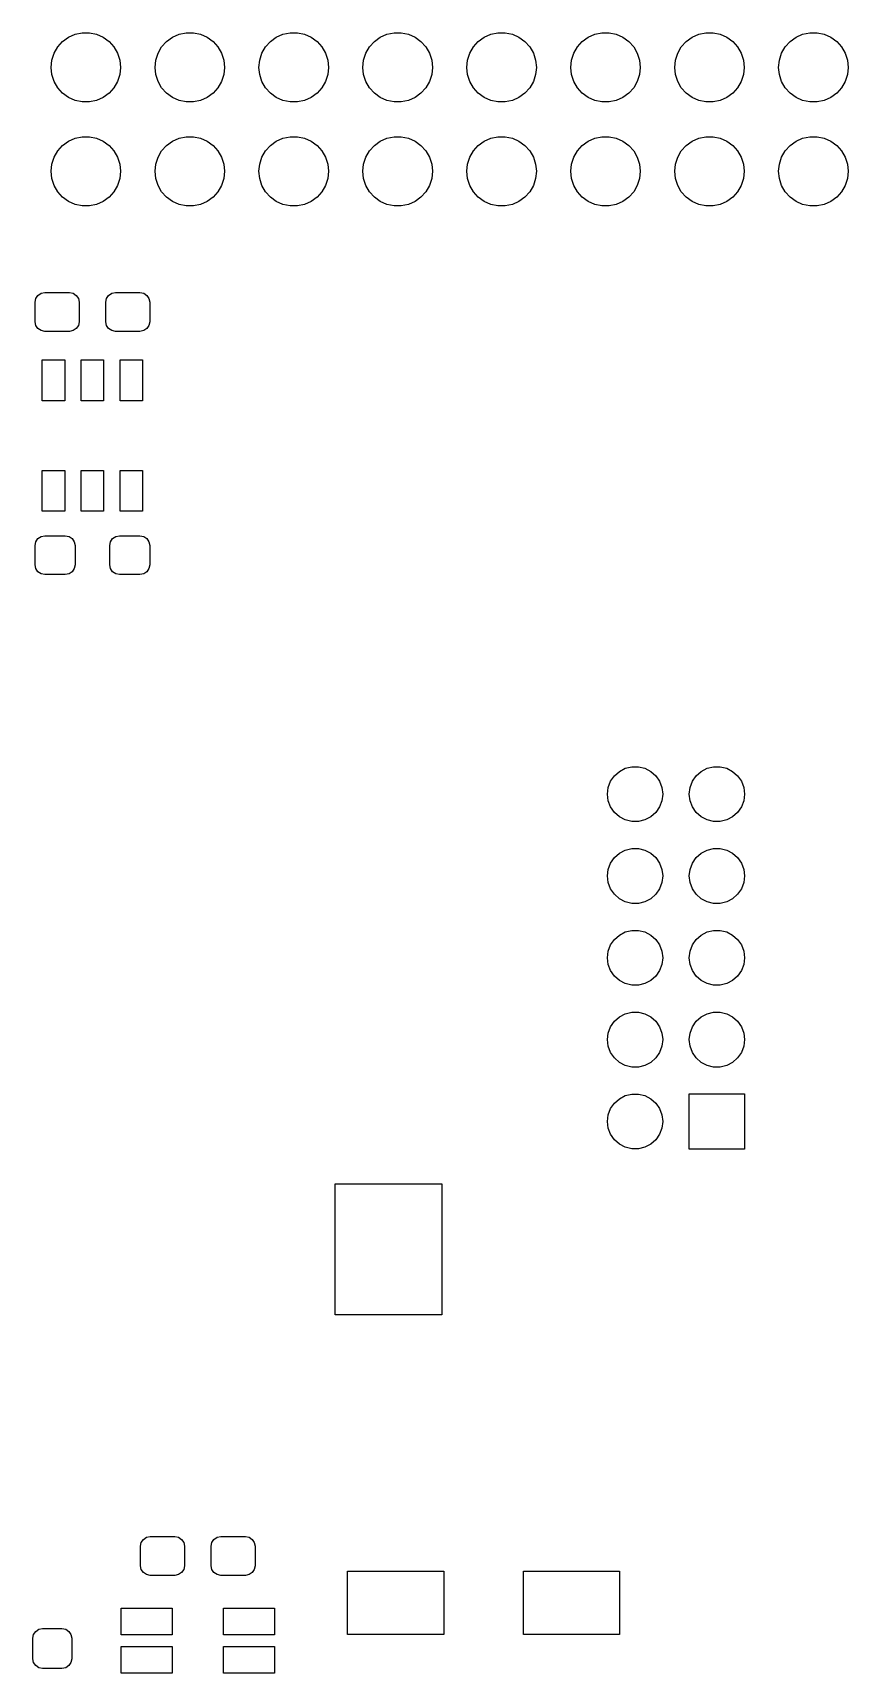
# Model space of a CAD drawing. Extents: x 108 to 189.5, y -139.6 to -60.2.
# Drawn here: x 143.96 to 163.89, y -101.39 to -61.3 of the extents above; entities that cross this region are included whole.
import ezdxf

# ---------------------------------------------------------------- set-up
doc = ezdxf.new("R2010")
doc.units = 0
doc.layers.add('BLACK', color=7, linetype='CONTINUOUS')

msp = doc.modelspace()

# ---------------------------------------------------------------- linework, layer by layer
at = {"layer": 'BLACK', "linetype": 'CONTINUOUS'}
for p, q in [((144.832, -61.4075), (144.994, -61.3352)), ((144.994, -61.3352), (145.168, -61.2983)), ((145.168, -61.2983), (145.346, -61.2983)), ((145.346, -61.2983), (145.52, -61.3352)), ((145.52, -61.3352), (145.682, -61.4075)), ((147.372, -61.4075), (147.534, -61.3352)), ((147.534, -61.3352), (147.708, -61.2983)), ((147.708, -61.2983), (147.886, -61.2983)), ((147.886, -61.2983), (148.06, -61.3352)), ((148.06, -61.3352), (148.222, -61.4075)), ((149.912, -61.4075), (150.074, -61.3352)), ((150.074, -61.3352), (150.248, -61.2983)), ((150.248, -61.2983), (150.426, -61.2983)), ((150.426, -61.2983), (150.6, -61.3352)), ((150.6, -61.3352), (150.762, -61.4075)), ((152.452, -61.4075), (152.614, -61.3352)), ((152.614, -61.3352), (152.788, -61.2983)), ((152.788, -61.2983), (152.966, -61.2983)), ((152.966, -61.2983), (153.14, -61.3352)), ((153.14, -61.3352), (153.302, -61.4075)), ((154.992, -61.4075), (155.154, -61.3352)), ((155.154, -61.3352), (155.328, -61.2983)), ((155.328, -61.2983), (155.506, -61.2983)), ((155.506, -61.2983), (155.68, -61.3352)), ((155.68, -61.3352), (155.842, -61.4075)), ((157.532, -61.4075), (157.694, -61.3352)), ((157.694, -61.3352), (157.868, -61.2983)), ((157.868, -61.2983), (158.046, -61.2983)), ((158.046, -61.2983), (158.22, -61.3352)), ((158.22, -61.3352), (158.382, -61.4075)), ((160.072, -61.4075), (160.234, -61.3352)), ((160.234, -61.3352), (160.408, -61.2983)), ((160.408, -61.2983), (160.586, -61.2983)), ((160.586, -61.2983), (160.76, -61.3352)), ((160.76, -61.3352), (160.922, -61.4075)), ((162.612, -61.4075), (162.774, -61.3352)), ((162.774, -61.3352), (162.948, -61.2983)), ((162.948, -61.2983), (163.126, -61.2983)), ((163.126, -61.2983), (163.3, -61.3352)), ((163.3, -61.3352), (163.462, -61.4075)), ((144.481, -61.7979), (144.569, -61.644)), ((144.569, -61.644), (144.688, -61.5119)), ((144.688, -61.5119), (144.832, -61.4075)), ((145.682, -61.4075), (145.826, -61.5119)), ((145.826, -61.5119), (145.945, -61.644)), ((145.945, -61.644), (146.034, -61.7979)), ((147.021, -61.7979), (147.109, -61.644)), ((147.109, -61.644), (147.228, -61.5119)), ((147.228, -61.5119), (147.372, -61.4075)), ((148.222, -61.4075), (148.366, -61.5119)), ((148.366, -61.5119), (148.485, -61.644)), ((148.485, -61.644), (148.574, -61.7979)), ((149.561, -61.7979), (149.649, -61.644)), ((149.649, -61.644), (149.768, -61.5119)), ((149.768, -61.5119), (149.912, -61.4075)), ((150.762, -61.4075), (150.906, -61.5119)), ((150.906, -61.5119), (151.025, -61.644)), ((151.025, -61.644), (151.114, -61.7979)), ((152.101, -61.7979), (152.189, -61.644)), ((152.189, -61.644), (152.308, -61.5119)), ((152.308, -61.5119), (152.452, -61.4075)), ((153.302, -61.4075), (153.446, -61.5119)), ((153.446, -61.5119), (153.565, -61.644)), ((153.565, -61.644), (153.654, -61.7979)), ((154.641, -61.7979), (154.729, -61.644)), ((154.729, -61.644), (154.848, -61.5119)), ((154.848, -61.5119), (154.992, -61.4075)), ((155.842, -61.4075), (155.986, -61.5119)), ((155.986, -61.5119), (156.105, -61.644)), ((156.105, -61.644), (156.194, -61.7979)), ((157.181, -61.7979), (157.269, -61.644)), ((157.269, -61.644), (157.388, -61.5119)), ((157.388, -61.5119), (157.532, -61.4075)), ((158.382, -61.4075), (158.526, -61.5119)), ((158.526, -61.5119), (158.645, -61.644)), ((158.645, -61.644), (158.734, -61.7979)), ((159.721, -61.7979), (159.809, -61.644)), ((159.809, -61.644), (159.928, -61.5119)), ((159.928, -61.5119), (160.072, -61.4075)), ((160.922, -61.4075), (161.066, -61.5119)), ((161.066, -61.5119), (161.185, -61.644)), ((161.185, -61.644), (161.274, -61.7979)), ((162.261, -61.7979), (162.349, -61.644)), ((162.349, -61.644), (162.468, -61.5119)), ((162.468, -61.5119), (162.612, -61.4075)), ((163.462, -61.4075), (163.606, -61.5119)), ((163.606, -61.5119), (163.725, -61.644)), ((163.725, -61.644), (163.814, -61.7979)), ((144.407, -62.1436), (144.426, -61.9669)), ((144.426, -62.3203), (144.407, -62.1436)), ((144.426, -61.9669), (144.481, -61.7979)), ((146.034, -61.7979), (146.089, -61.9669)), ((146.089, -61.9669), (146.107, -62.1436)), ((146.107, -62.1436), (146.089, -62.3203)), ((146.947, -62.1436), (146.966, -61.9669)), ((146.966, -62.3203), (146.947, -62.1436)), ((146.966, -61.9669), (147.021, -61.7979)), ((148.574, -61.7979), (148.629, -61.9669)), ((148.629, -61.9669), (148.647, -62.1436)), ((148.647, -62.1436), (148.629, -62.3203)), ((149.487, -62.1436), (149.506, -61.9669)), ((149.506, -62.3203), (149.487, -62.1436)), ((149.506, -61.9669), (149.561, -61.7979)), ((151.114, -61.7979), (151.169, -61.9669)), ((151.169, -61.9669), (151.187, -62.1436)), ((151.187, -62.1436), (151.169, -62.3203)), ((152.027, -62.1436), (152.046, -61.9669)), ((152.046, -62.3203), (152.027, -62.1436)), ((152.046, -61.9669), (152.101, -61.7979)), ((153.654, -61.7979), (153.709, -61.9669)), ((153.709, -61.9669), (153.727, -62.1436)), ((153.727, -62.1436), (153.709, -62.3203)), ((154.567, -62.1436), (154.586, -61.9669)), ((154.586, -62.3203), (154.567, -62.1436)), ((154.586, -61.9669), (154.641, -61.7979)), ((156.194, -61.7979), (156.249, -61.9669)), ((156.249, -61.9669), (156.267, -62.1436)), ((156.267, -62.1436), (156.249, -62.3203)), ((157.107, -62.1436), (157.126, -61.9669)), ((157.126, -62.3203), (157.107, -62.1436)), ((157.126, -61.9669), (157.181, -61.7979)), ((158.734, -61.7979), (158.789, -61.9669)), ((158.789, -61.9669), (158.807, -62.1436)), ((158.807, -62.1436), (158.789, -62.3203)), ((159.647, -62.1436), (159.666, -61.9669)), ((159.666, -62.3203), (159.647, -62.1436)), ((159.666, -61.9669), (159.721, -61.7979)), ((161.274, -61.7979), (161.329, -61.9669)), ((161.329, -61.9669), (161.347, -62.1436)), ((161.347, -62.1436), (161.329, -62.3203)), ((162.187, -62.1436), (162.206, -61.9669)), ((162.206, -62.3203), (162.187, -62.1436)), ((162.206, -61.9669), (162.261, -61.7979)), ((163.814, -61.7979), (163.869, -61.9669)), ((163.869, -61.9669), (163.887, -62.1436)), ((163.887, -62.1436), (163.869, -62.3203)), ((144.481, -62.4893), (144.426, -62.3203)), ((144.569, -62.6432), (144.481, -62.4893)), ((146.034, -62.4893), (145.945, -62.6432)), ((146.089, -62.3203), (146.034, -62.4893)), ((147.021, -62.4893), (146.966, -62.3203)), ((147.109, -62.6432), (147.021, -62.4893)), ((148.574, -62.4893), (148.485, -62.6432)), ((148.629, -62.3203), (148.574, -62.4893)), ((149.561, -62.4893), (149.506, -62.3203)), ((149.649, -62.6432), (149.561, -62.4893)), ((151.114, -62.4893), (151.025, -62.6432)), ((151.169, -62.3203), (151.114, -62.4893)), ((152.101, -62.4893), (152.046, -62.3203)), ((152.189, -62.6432), (152.101, -62.4893)), ((153.654, -62.4893), (153.565, -62.6432)), ((153.709, -62.3203), (153.654, -62.4893)), ((154.641, -62.4893), (154.586, -62.3203)), ((154.729, -62.6432), (154.641, -62.4893)), ((156.194, -62.4893), (156.105, -62.6432)), ((156.249, -62.3203), (156.194, -62.4893)), ((157.181, -62.4893), (157.126, -62.3203)), ((157.269, -62.6432), (157.181, -62.4893)), ((158.734, -62.4893), (158.645, -62.6432)), ((158.789, -62.3203), (158.734, -62.4893)), ((159.721, -62.4893), (159.666, -62.3203)), ((159.809, -62.6432), (159.721, -62.4893)), ((161.274, -62.4893), (161.185, -62.6432)), ((161.329, -62.3203), (161.274, -62.4893)), ((162.261, -62.4893), (162.206, -62.3203)), ((162.349, -62.6432), (162.261, -62.4893)), ((163.814, -62.4893), (163.725, -62.6432)), ((163.869, -62.3203), (163.814, -62.4893)), ((144.688, -62.7753), (144.569, -62.6432)), ((144.832, -62.8797), (144.688, -62.7753)), ((144.994, -62.952), (144.832, -62.8797)), ((145.682, -62.8797), (145.52, -62.952)), ((145.826, -62.7753), (145.682, -62.8797)), ((145.945, -62.6432), (145.826, -62.7753)), ((147.228, -62.7753), (147.109, -62.6432)), ((147.372, -62.8797), (147.228, -62.7753)), ((147.534, -62.952), (147.372, -62.8797)), ((148.222, -62.8797), (148.06, -62.952)), ((148.366, -62.7753), (148.222, -62.8797)), ((148.485, -62.6432), (148.366, -62.7753)), ((149.768, -62.7753), (149.649, -62.6432)), ((149.912, -62.8797), (149.768, -62.7753)), ((150.074, -62.952), (149.912, -62.8797)), ((150.762, -62.8797), (150.6, -62.952)), ((150.906, -62.7753), (150.762, -62.8797)), ((151.025, -62.6432), (150.906, -62.7753)), ((152.308, -62.7753), (152.189, -62.6432)), ((152.452, -62.8797), (152.308, -62.7753)), ((152.614, -62.952), (152.452, -62.8797)), ((153.302, -62.8797), (153.14, -62.952)), ((153.446, -62.7753), (153.302, -62.8797)), ((153.565, -62.6432), (153.446, -62.7753)), ((154.848, -62.7753), (154.729, -62.6432)), ((154.992, -62.8797), (154.848, -62.7753)), ((155.154, -62.952), (154.992, -62.8797)), ((155.842, -62.8797), (155.68, -62.952)), ((155.986, -62.7753), (155.842, -62.8797)), ((156.105, -62.6432), (155.986, -62.7753)), ((157.388, -62.7753), (157.269, -62.6432)), ((157.532, -62.8797), (157.388, -62.7753)), ((157.694, -62.952), (157.532, -62.8797)), ((158.382, -62.8797), (158.22, -62.952)), ((158.526, -62.7753), (158.382, -62.8797)), ((158.645, -62.6432), (158.526, -62.7753)), ((159.928, -62.7753), (159.809, -62.6432)), ((160.072, -62.8797), (159.928, -62.7753)), ((160.234, -62.952), (160.072, -62.8797)), ((160.922, -62.8797), (160.76, -62.952)), ((161.066, -62.7753), (160.922, -62.8797)), ((161.185, -62.6432), (161.066, -62.7753)), ((162.468, -62.7753), (162.349, -62.6432)), ((162.612, -62.8797), (162.468, -62.7753)), ((162.774, -62.952), (162.612, -62.8797)), ((163.462, -62.8797), (163.3, -62.952)), ((163.606, -62.7753), (163.462, -62.8797)), ((163.725, -62.6432), (163.606, -62.7753)), ((145.168, -62.9889), (144.994, -62.952)), ((145.346, -62.9889), (145.168, -62.9889)), ((145.52, -62.952), (145.346, -62.9889)), ((147.708, -62.9889), (147.534, -62.952)), ((147.886, -62.9889), (147.708, -62.9889)), ((148.06, -62.952), (147.886, -62.9889)), ((150.248, -62.9889), (150.074, -62.952)), ((150.426, -62.9889), (150.248, -62.9889)), ((150.6, -62.952), (150.426, -62.9889)), ((152.788, -62.9889), (152.614, -62.952)), ((152.966, -62.9889), (152.788, -62.9889)), ((153.14, -62.952), (152.966, -62.9889)), ((155.328, -62.9889), (155.154, -62.952)), ((155.506, -62.9889), (155.328, -62.9889)), ((155.68, -62.952), (155.506, -62.9889)), ((157.868, -62.9889), (157.694, -62.952)), ((158.046, -62.9889), (157.868, -62.9889)), ((158.22, -62.952), (158.046, -62.9889)), ((160.408, -62.9889), (160.234, -62.952)), ((160.586, -62.9889), (160.408, -62.9889)), ((160.76, -62.952), (160.586, -62.9889)), ((162.948, -62.9889), (162.774, -62.952)), ((163.126, -62.9889), (162.948, -62.9889)), ((163.3, -62.952), (163.126, -62.9889)), ((144.569, -64.184), (144.688, -64.0519)), ((144.688, -64.0519), (144.832, -63.9475)), ((144.832, -63.9475), (144.994, -63.8752)), ((144.994, -63.8752), (145.168, -63.8383)), ((145.168, -63.8383), (145.346, -63.8383)), ((145.346, -63.8383), (145.52, -63.8752)), ((145.52, -63.8752), (145.682, -63.9475)), ((145.682, -63.9475), (145.826, -64.0519)), ((145.826, -64.0519), (145.945, -64.184)), ((147.109, -64.184), (147.228, -64.0519)), ((147.228, -64.0519), (147.372, -63.9475)), ((147.372, -63.9475), (147.534, -63.8752)), ((147.534, -63.8752), (147.708, -63.8383)), ((147.708, -63.8383), (147.886, -63.8383)), ((147.886, -63.8383), (148.06, -63.8752)), ((148.06, -63.8752), (148.222, -63.9475)), ((148.222, -63.9475), (148.366, -64.0519)), ((148.366, -64.0519), (148.485, -64.184)), ((149.649, -64.184), (149.768, -64.0519)), ((149.768, -64.0519), (149.912, -63.9475)), ((149.912, -63.9475), (150.074, -63.8752)), ((150.074, -63.8752), (150.248, -63.8383)), ((150.248, -63.8383), (150.426, -63.8383)), ((150.426, -63.8383), (150.6, -63.8752)), ((150.6, -63.8752), (150.762, -63.9475)), ((150.762, -63.9475), (150.906, -64.0519)), ((150.906, -64.0519), (151.025, -64.184)), ((152.189, -64.184), (152.308, -64.0519)), ((152.308, -64.0519), (152.452, -63.9475)), ((152.452, -63.9475), (152.614, -63.8752)), ((152.614, -63.8752), (152.788, -63.8383)), ((152.788, -63.8383), (152.966, -63.8383)), ((152.966, -63.8383), (153.14, -63.8752)), ((153.14, -63.8752), (153.302, -63.9475)), ((153.302, -63.9475), (153.446, -64.0519)), ((153.446, -64.0519), (153.565, -64.184)), ((154.729, -64.184), (154.848, -64.0519)), ((154.848, -64.0519), (154.992, -63.9475)), ((154.992, -63.9475), (155.154, -63.8752)), ((155.154, -63.8752), (155.328, -63.8383)), ((155.328, -63.8383), (155.506, -63.8383)), ((155.506, -63.8383), (155.68, -63.8752)), ((155.68, -63.8752), (155.842, -63.9475)), ((155.842, -63.9475), (155.986, -64.0519)), ((155.986, -64.0519), (156.105, -64.184)), ((157.269, -64.184), (157.388, -64.0519)), ((157.388, -64.0519), (157.532, -63.9475)), ((157.532, -63.9475), (157.694, -63.8752)), ((157.694, -63.8752), (157.868, -63.8383)), ((157.868, -63.8383), (158.046, -63.8383)), ((158.046, -63.8383), (158.22, -63.8752)), ((158.22, -63.8752), (158.382, -63.9475)), ((158.382, -63.9475), (158.526, -64.0519)), ((158.526, -64.0519), (158.645, -64.184)), ((159.809, -64.184), (159.928, -64.0519)), ((159.928, -64.0519), (160.072, -63.9475)), ((160.072, -63.9475), (160.234, -63.8752)), ((160.234, -63.8752), (160.408, -63.8383)), ((160.408, -63.8383), (160.586, -63.8383)), ((160.586, -63.8383), (160.76, -63.8752)), ((160.76, -63.8752), (160.922, -63.9475)), ((160.922, -63.9475), (161.066, -64.0519)), ((161.066, -64.0519), (161.185, -64.184)), ((162.349, -64.184), (162.468, -64.0519)), ((162.468, -64.0519), (162.612, -63.9475)), ((162.612, -63.9475), (162.774, -63.8752)), ((162.774, -63.8752), (162.948, -63.8383)), ((162.948, -63.8383), (163.126, -63.8383)), ((163.126, -63.8383), (163.3, -63.8752)), ((163.3, -63.8752), (163.462, -63.9475)), ((163.462, -63.9475), (163.606, -64.0519)), ((163.606, -64.0519), (163.725, -64.184)), ((144.407, -64.6836), (144.426, -64.5069)), ((144.426, -64.5069), (144.481, -64.3379)), ((144.481, -64.3379), (144.569, -64.184)), ((145.945, -64.184), (146.034, -64.3379)), ((146.034, -64.3379), (146.089, -64.5069)), ((146.089, -64.5069), (146.107, -64.6836)), ((146.947, -64.6836), (146.966, -64.5069)), ((146.966, -64.5069), (147.021, -64.3379)), ((147.021, -64.3379), (147.109, -64.184)), ((148.485, -64.184), (148.574, -64.3379)), ((148.574, -64.3379), (148.629, -64.5069)), ((148.629, -64.5069), (148.647, -64.6836)), ((149.487, -64.6836), (149.506, -64.5069)), ((149.506, -64.5069), (149.561, -64.3379)), ((149.561, -64.3379), (149.649, -64.184)), ((151.025, -64.184), (151.114, -64.3379)), ((151.114, -64.3379), (151.169, -64.5069)), ((151.169, -64.5069), (151.187, -64.6836)), ((152.027, -64.6836), (152.046, -64.5069)), ((152.046, -64.5069), (152.101, -64.3379)), ((152.101, -64.3379), (152.189, -64.184)), ((153.565, -64.184), (153.654, -64.3379)), ((153.654, -64.3379), (153.709, -64.5069)), ((153.709, -64.5069), (153.727, -64.6836)), ((154.567, -64.6836), (154.586, -64.5069)), ((154.586, -64.5069), (154.641, -64.3379)), ((154.641, -64.3379), (154.729, -64.184)), ((156.105, -64.184), (156.194, -64.3379)), ((156.194, -64.3379), (156.249, -64.5069)), ((156.249, -64.5069), (156.267, -64.6836)), ((157.107, -64.6836), (157.126, -64.5069)), ((157.126, -64.5069), (157.181, -64.3379)), ((157.181, -64.3379), (157.269, -64.184)), ((158.645, -64.184), (158.734, -64.3379)), ((158.734, -64.3379), (158.789, -64.5069)), ((158.789, -64.5069), (158.807, -64.6836)), ((159.647, -64.6836), (159.666, -64.5069)), ((159.666, -64.5069), (159.721, -64.3379)), ((159.721, -64.3379), (159.809, -64.184)), ((161.185, -64.184), (161.274, -64.3379)), ((161.274, -64.3379), (161.329, -64.5069)), ((161.329, -64.5069), (161.347, -64.6836)), ((162.187, -64.6836), (162.206, -64.5069)), ((162.206, -64.5069), (162.261, -64.3379)), ((162.261, -64.3379), (162.349, -64.184)), ((163.725, -64.184), (163.814, -64.3379)), ((163.814, -64.3379), (163.869, -64.5069)), ((163.869, -64.5069), (163.887, -64.6836)), ((144.426, -64.8603), (144.407, -64.6836)), ((144.481, -65.0293), (144.426, -64.8603)), ((146.089, -64.8603), (146.034, -65.0293)), ((146.107, -64.6836), (146.089, -64.8603)), ((146.966, -64.8603), (146.947, -64.6836)), ((147.021, -65.0293), (146.966, -64.8603)), ((148.629, -64.8603), (148.574, -65.0293)), ((148.647, -64.6836), (148.629, -64.8603)), ((149.506, -64.8603), (149.487, -64.6836)), ((149.561, -65.0293), (149.506, -64.8603)), ((151.169, -64.8603), (151.114, -65.0293)), ((151.187, -64.6836), (151.169, -64.8603)), ((152.046, -64.8603), (152.027, -64.6836)), ((152.101, -65.0293), (152.046, -64.8603)), ((153.709, -64.8603), (153.654, -65.0293)), ((153.727, -64.6836), (153.709, -64.8603)), ((154.586, -64.8603), (154.567, -64.6836)), ((154.641, -65.0293), (154.586, -64.8603)), ((156.249, -64.8603), (156.194, -65.0293)), ((156.267, -64.6836), (156.249, -64.8603)), ((157.126, -64.8603), (157.107, -64.6836)), ((157.181, -65.0293), (157.126, -64.8603)), ((158.789, -64.8603), (158.734, -65.0293)), ((158.807, -64.6836), (158.789, -64.8603)), ((159.666, -64.8603), (159.647, -64.6836)), ((159.721, -65.0293), (159.666, -64.8603)), ((161.329, -64.8603), (161.274, -65.0293)), ((161.347, -64.6836), (161.329, -64.8603)), ((162.206, -64.8603), (162.187, -64.6836)), ((162.261, -65.0293), (162.206, -64.8603)), ((163.869, -64.8603), (163.814, -65.0293)), ((163.887, -64.6836), (163.869, -64.8603)), ((144.569, -65.1832), (144.481, -65.0293)), ((144.688, -65.3153), (144.569, -65.1832)), ((144.832, -65.4197), (144.688, -65.3153)), ((145.826, -65.3153), (145.682, -65.4197)), ((145.945, -65.1832), (145.826, -65.3153)), ((146.034, -65.0293), (145.945, -65.1832)), ((147.109, -65.1832), (147.021, -65.0293)), ((147.228, -65.3153), (147.109, -65.1832)), ((147.372, -65.4197), (147.228, -65.3153)), ((148.366, -65.3153), (148.222, -65.4197)), ((148.485, -65.1832), (148.366, -65.3153)), ((148.574, -65.0293), (148.485, -65.1832)), ((149.649, -65.1832), (149.561, -65.0293)), ((149.768, -65.3153), (149.649, -65.1832)), ((149.912, -65.4197), (149.768, -65.3153)), ((150.906, -65.3153), (150.762, -65.4197)), ((151.025, -65.1832), (150.906, -65.3153)), ((151.114, -65.0293), (151.025, -65.1832)), ((152.189, -65.1832), (152.101, -65.0293)), ((152.308, -65.3153), (152.189, -65.1832)), ((152.452, -65.4197), (152.308, -65.3153)), ((153.446, -65.3153), (153.302, -65.4197)), ((153.565, -65.1832), (153.446, -65.3153)), ((153.654, -65.0293), (153.565, -65.1832)), ((154.729, -65.1832), (154.641, -65.0293)), ((154.848, -65.3153), (154.729, -65.1832)), ((154.992, -65.4197), (154.848, -65.3153)), ((155.986, -65.3153), (155.842, -65.4197)), ((156.105, -65.1832), (155.986, -65.3153)), ((156.194, -65.0293), (156.105, -65.1832)), ((157.269, -65.1832), (157.181, -65.0293)), ((157.388, -65.3153), (157.269, -65.1832)), ((157.532, -65.4197), (157.388, -65.3153)), ((158.526, -65.3153), (158.382, -65.4197)), ((158.645, -65.1832), (158.526, -65.3153)), ((158.734, -65.0293), (158.645, -65.1832)), ((159.809, -65.1832), (159.721, -65.0293)), ((159.928, -65.3153), (159.809, -65.1832)), ((160.072, -65.4197), (159.928, -65.3153)), ((161.066, -65.3153), (160.922, -65.4197)), ((161.185, -65.1832), (161.066, -65.3153)), ((161.274, -65.0293), (161.185, -65.1832)), ((162.349, -65.1832), (162.261, -65.0293)), ((162.468, -65.3153), (162.349, -65.1832)), ((162.612, -65.4197), (162.468, -65.3153)), ((163.606, -65.3153), (163.462, -65.4197)), ((163.725, -65.1832), (163.606, -65.3153)), ((163.814, -65.0293), (163.725, -65.1832)), ((144.994, -65.492), (144.832, -65.4197)), ((145.168, -65.5289), (144.994, -65.492)), ((145.346, -65.5289), (145.168, -65.5289)), ((145.52, -65.492), (145.346, -65.5289)), ((145.682, -65.4197), (145.52, -65.492)), ((147.534, -65.492), (147.372, -65.4197)), ((147.708, -65.5289), (147.534, -65.492)), ((147.886, -65.5289), (147.708, -65.5289)), ((148.06, -65.492), (147.886, -65.5289)), ((148.222, -65.4197), (148.06, -65.492)), ((150.074, -65.492), (149.912, -65.4197)), ((150.248, -65.5289), (150.074, -65.492)), ((150.426, -65.5289), (150.248, -65.5289)), ((150.6, -65.492), (150.426, -65.5289)), ((150.762, -65.4197), (150.6, -65.492)), ((152.614, -65.492), (152.452, -65.4197)), ((152.788, -65.5289), (152.614, -65.492)), ((152.966, -65.5289), (152.788, -65.5289)), ((153.14, -65.492), (152.966, -65.5289)), ((153.302, -65.4197), (153.14, -65.492)), ((155.154, -65.492), (154.992, -65.4197)), ((155.328, -65.5289), (155.154, -65.492)), ((155.506, -65.5289), (155.328, -65.5289)), ((155.68, -65.492), (155.506, -65.5289)), ((155.842, -65.4197), (155.68, -65.492)), ((157.694, -65.492), (157.532, -65.4197)), ((157.868, -65.5289), (157.694, -65.492)), ((158.046, -65.5289), (157.868, -65.5289)), ((158.22, -65.492), (158.046, -65.5289)), ((158.382, -65.4197), (158.22, -65.492)), ((160.234, -65.492), (160.072, -65.4197)), ((160.408, -65.5289), (160.234, -65.492)), ((160.586, -65.5289), (160.408, -65.5289)), ((160.76, -65.492), (160.586, -65.5289)), ((160.922, -65.4197), (160.76, -65.492)), ((162.774, -65.492), (162.612, -65.4197)), ((162.948, -65.5289), (162.774, -65.492)), ((163.126, -65.5289), (162.948, -65.5289)), ((163.3, -65.492), (163.126, -65.5289)), ((163.462, -65.4197), (163.3, -65.492)), ((144.036, -67.7928), (144.087, -67.7158)), ((144.087, -67.7158), (144.164, -67.6643)), ((144.164, -67.6643), (144.255, -67.6462)), ((144.255, -67.6462), (144.855, -67.6462)), ((144.855, -67.6462), (144.946, -67.6643)), ((144.946, -67.6643), (145.023, -67.7158)), ((145.023, -67.7158), (145.074, -67.7928)), ((145.761, -67.7928), (145.812, -67.7158)), ((145.812, -67.7158), (145.889, -67.6643)), ((145.889, -67.6643), (145.98, -67.6462)), ((145.98, -67.6462), (146.58, -67.6462)), ((146.58, -67.6462), (146.671, -67.6643)), ((146.671, -67.6643), (146.748, -67.7158)), ((146.748, -67.7158), (146.799, -67.7928)), ((144.017, -67.8837), (144.036, -67.7928)), ((144.017, -68.3587), (144.017, -67.8837)), ((145.074, -67.7928), (145.093, -67.8837)), ((145.093, -67.8837), (145.093, -68.3587)), ((145.743, -67.8837), (145.761, -67.7928)), ((145.743, -68.3587), (145.743, -67.8837)), ((146.799, -67.7928), (146.817, -67.8837)), ((146.817, -67.8837), (146.817, -68.3587)), ((144.036, -68.4496), (144.017, -68.3587)), ((144.087, -68.5266), (144.036, -68.4496)), ((144.164, -68.5781), (144.087, -68.5266)), ((145.023, -68.5266), (144.946, -68.5781)), ((145.074, -68.4496), (145.023, -68.5266)), ((145.093, -68.3587), (145.074, -68.4496)), ((145.761, -68.4496), (145.743, -68.3587)), ((145.812, -68.5266), (145.761, -68.4496)), ((145.889, -68.5781), (145.812, -68.5266)), ((146.748, -68.5266), (146.671, -68.5781)), ((146.799, -68.4496), (146.748, -68.5266)), ((146.817, -68.3587), (146.799, -68.4496)), ((144.255, -68.5962), (144.164, -68.5781)), ((144.855, -68.5962), (144.255, -68.5962)), ((144.946, -68.5781), (144.855, -68.5962)), ((145.98, -68.5962), (145.889, -68.5781)), ((146.58, -68.5962), (145.98, -68.5962)), ((146.671, -68.5781), (146.58, -68.5962)), ((144.192, -70.2938), (144.192, -69.2938)), ((144.192, -69.2938), (144.743, -69.2938)), ((144.743, -69.2938), (144.743, -70.2938)), ((145.142, -70.2938), (145.142, -69.2938)), ((145.142, -69.2938), (145.692, -69.2938)), ((145.692, -69.2938), (145.692, -70.2938)), ((146.093, -70.2938), (146.093, -69.2938)), ((146.093, -69.2938), (146.642, -69.2938)), ((146.642, -69.2938), (146.642, -70.2938)), ((144.743, -70.2938), (144.192, -70.2938)), ((145.692, -70.2938), (145.142, -70.2938)), ((146.642, -70.2938), (146.093, -70.2938)), ((144.192, -72.9938), (144.192, -71.9938)), ((144.192, -71.9938), (144.743, -71.9938)), ((144.743, -71.9938), (144.743, -72.9938)), ((145.142, -72.9938), (145.142, -71.9938)), ((145.142, -71.9938), (145.692, -71.9938)), ((145.692, -71.9938), (145.692, -72.9938)), ((146.093, -72.9938), (146.093, -71.9938)), ((146.093, -71.9938), (146.642, -71.9938)), ((146.642, -71.9938), (146.642, -72.9938)), ((144.743, -72.9938), (144.192, -72.9938)), ((145.692, -72.9938), (145.142, -72.9938)), ((146.642, -72.9938), (146.093, -72.9938)), ((144.017, -73.8273), (144.036, -73.7364)), ((144.036, -73.7364), (144.087, -73.6594)), ((144.087, -73.6594), (144.164, -73.6079)), ((144.164, -73.6079), (144.255, -73.5898)), ((144.255, -73.5898), (144.755, -73.5898)), ((144.755, -73.5898), (144.846, -73.6079)), ((144.846, -73.6079), (144.923, -73.6594)), ((144.923, -73.6594), (144.974, -73.7364)), ((144.974, -73.7364), (144.993, -73.8273)), ((145.843, -73.8273), (145.861, -73.7364)), ((145.861, -73.7364), (145.912, -73.6594)), ((145.912, -73.6594), (145.989, -73.6079)), ((145.989, -73.6079), (146.08, -73.5898)), ((146.08, -73.5898), (146.58, -73.5898)), ((146.58, -73.5898), (146.671, -73.6079)), ((146.671, -73.6079), (146.748, -73.6594)), ((146.748, -73.6594), (146.799, -73.7364)), ((146.799, -73.7364), (146.817, -73.8273)), ((144.017, -74.3023), (144.017, -73.8273)), ((144.993, -73.8273), (144.993, -74.3023)), ((145.843, -74.3023), (145.843, -73.8273)), ((146.817, -73.8273), (146.817, -74.3023)), ((144.036, -74.3932), (144.017, -74.3023)), ((144.087, -74.4702), (144.036, -74.3932)), ((144.164, -74.5217), (144.087, -74.4702)), ((144.255, -74.5398), (144.164, -74.5217)), ((144.755, -74.5398), (144.255, -74.5398)), ((144.846, -74.5217), (144.755, -74.5398)), ((144.923, -74.4702), (144.846, -74.5217)), ((144.974, -74.3932), (144.923, -74.4702)), ((144.993, -74.3023), (144.974, -74.3932)), ((145.861, -74.3932), (145.843, -74.3023)), ((145.912, -74.4702), (145.861, -74.3932)), ((145.989, -74.5217), (145.912, -74.4702)), ((146.08, -74.5398), (145.989, -74.5217)), ((146.58, -74.5398), (146.08, -74.5398)), ((146.671, -74.5217), (146.58, -74.5398)), ((146.748, -74.4702), (146.671, -74.5217)), ((146.799, -74.3932), (146.748, -74.4702)), ((146.817, -74.3023), (146.799, -74.3932)), ((158.174, -79.4588), (158.296, -79.3509)), ((158.296, -79.3509), (158.44, -79.2753)), ((158.44, -79.2753), (158.598, -79.2363)), ((158.598, -79.2363), (158.76, -79.2363)), ((158.76, -79.2363), (158.918, -79.2753)), ((158.918, -79.2753), (159.063, -79.3509)), ((159.063, -79.3509), (159.184, -79.4588)), ((160.174, -79.4588), (160.296, -79.3509)), ((160.296, -79.3509), (160.44, -79.2753)), ((160.44, -79.2753), (160.598, -79.2363)), ((160.598, -79.2363), (160.76, -79.2363)), ((160.76, -79.2363), (160.918, -79.2753)), ((160.918, -79.2753), (161.063, -79.3509)), ((161.063, -79.3509), (161.184, -79.4588)), ((158.004, -79.9064), (158.024, -79.7449)), ((158.024, -79.7449), (158.081, -79.5927)), ((158.081, -79.5927), (158.174, -79.4588)), ((159.184, -79.4588), (159.277, -79.5927)), ((159.277, -79.5927), (159.334, -79.7449)), ((159.334, -79.7449), (159.354, -79.9064)), ((160.004, -79.9064), (160.024, -79.7449)), ((160.024, -79.7449), (160.081, -79.5927)), ((160.081, -79.5927), (160.174, -79.4588)), ((161.184, -79.4588), (161.277, -79.5927)), ((161.277, -79.5927), (161.334, -79.7449)), ((161.334, -79.7449), (161.354, -79.9064)), ((158.024, -80.0679), (158.004, -79.9064)), ((158.081, -80.2201), (158.024, -80.0679)), ((159.334, -80.0679), (159.277, -80.2201)), ((159.354, -79.9064), (159.334, -80.0679)), ((160.024, -80.0679), (160.004, -79.9064)), ((160.081, -80.2201), (160.024, -80.0679)), ((161.334, -80.0679), (161.277, -80.2201)), ((161.354, -79.9064), (161.334, -80.0679)), ((158.174, -80.354), (158.081, -80.2201)), ((158.296, -80.4619), (158.174, -80.354)), ((158.44, -80.5375), (158.296, -80.4619)), ((158.598, -80.5765), (158.44, -80.5375)), ((158.76, -80.5765), (158.598, -80.5765)), ((158.918, -80.5375), (158.76, -80.5765)), ((159.063, -80.4619), (158.918, -80.5375)), ((159.184, -80.354), (159.063, -80.4619)), ((159.277, -80.2201), (159.184, -80.354)), ((160.174, -80.354), (160.081, -80.2201)), ((160.296, -80.4619), (160.174, -80.354)), ((160.44, -80.5375), (160.296, -80.4619)), ((160.598, -80.5765), (160.44, -80.5375)), ((160.76, -80.5765), (160.598, -80.5765)), ((160.918, -80.5375), (160.76, -80.5765)), ((161.063, -80.4619), (160.918, -80.5375)), ((161.184, -80.354), (161.063, -80.4619)), ((161.277, -80.2201), (161.184, -80.354)), ((158.174, -81.4588), (158.296, -81.3509)), ((158.296, -81.3509), (158.44, -81.2753)), ((158.44, -81.2753), (158.598, -81.2363)), ((158.598, -81.2363), (158.76, -81.2363)), ((158.76, -81.2363), (158.918, -81.2753)), ((158.918, -81.2753), (159.063, -81.3509)), ((159.063, -81.3509), (159.184, -81.4588)), ((160.174, -81.4588), (160.296, -81.3509)), ((160.296, -81.3509), (160.44, -81.2753)), ((160.44, -81.2753), (160.598, -81.2363)), ((160.598, -81.2363), (160.76, -81.2363)), ((160.76, -81.2363), (160.918, -81.2753)), ((160.918, -81.2753), (161.063, -81.3509)), ((161.063, -81.3509), (161.184, -81.4588)), ((158.004, -81.9064), (158.024, -81.7449)), ((158.024, -81.7449), (158.081, -81.5927)), ((158.081, -81.5927), (158.174, -81.4588)), ((159.184, -81.4588), (159.277, -81.5927)), ((159.277, -81.5927), (159.334, -81.7449)), ((159.334, -81.7449), (159.354, -81.9064)), ((160.004, -81.9064), (160.024, -81.7449)), ((160.024, -81.7449), (160.081, -81.5927)), ((160.081, -81.5927), (160.174, -81.4588)), ((161.184, -81.4588), (161.277, -81.5927)), ((161.277, -81.5927), (161.334, -81.7449)), ((161.334, -81.7449), (161.354, -81.9064)), ((158.024, -82.0679), (158.004, -81.9064)), ((158.081, -82.2201), (158.024, -82.0679)), ((159.334, -82.0679), (159.277, -82.2201)), ((159.354, -81.9064), (159.334, -82.0679)), ((160.024, -82.0679), (160.004, -81.9064)), ((160.081, -82.2201), (160.024, -82.0679)), ((161.334, -82.0679), (161.277, -82.2201)), ((161.354, -81.9064), (161.334, -82.0679)), ((158.174, -82.354), (158.081, -82.2201)), ((158.296, -82.4619), (158.174, -82.354)), ((158.44, -82.5375), (158.296, -82.4619)), ((158.598, -82.5765), (158.44, -82.5375)), ((158.76, -82.5765), (158.598, -82.5765)), ((158.918, -82.5375), (158.76, -82.5765)), ((159.063, -82.4619), (158.918, -82.5375)), ((159.184, -82.354), (159.063, -82.4619)), ((159.277, -82.2201), (159.184, -82.354)), ((160.174, -82.354), (160.081, -82.2201)), ((160.296, -82.4619), (160.174, -82.354)), ((160.44, -82.5375), (160.296, -82.4619)), ((160.598, -82.5765), (160.44, -82.5375)), ((160.76, -82.5765), (160.598, -82.5765)), ((160.918, -82.5375), (160.76, -82.5765)), ((161.063, -82.4619), (160.918, -82.5375)), ((161.184, -82.354), (161.063, -82.4619)), ((161.277, -82.2201), (161.184, -82.354)), ((158.174, -83.4588), (158.296, -83.3509)), ((158.296, -83.3509), (158.44, -83.2753)), ((158.44, -83.2753), (158.598, -83.2363)), ((158.598, -83.2363), (158.76, -83.2363)), ((158.76, -83.2363), (158.918, -83.2753)), ((158.918, -83.2753), (159.063, -83.3509)), ((159.063, -83.3509), (159.184, -83.4588)), ((160.174, -83.4588), (160.296, -83.3509)), ((160.296, -83.3509), (160.44, -83.2753)), ((160.44, -83.2753), (160.598, -83.2363)), ((160.598, -83.2363), (160.76, -83.2363)), ((160.76, -83.2363), (160.918, -83.2753)), ((160.918, -83.2753), (161.063, -83.3509)), ((161.063, -83.3509), (161.184, -83.4588)), ((158.004, -83.9064), (158.024, -83.7449)), ((158.024, -83.7449), (158.081, -83.5927)), ((158.081, -83.5927), (158.174, -83.4588)), ((159.184, -83.4588), (159.277, -83.5927)), ((159.277, -83.5927), (159.334, -83.7449)), ((159.334, -83.7449), (159.354, -83.9064)), ((160.004, -83.9064), (160.024, -83.7449)), ((160.024, -83.7449), (160.081, -83.5927)), ((160.081, -83.5927), (160.174, -83.4588)), ((161.184, -83.4588), (161.277, -83.5927)), ((161.277, -83.5927), (161.334, -83.7449)), ((161.334, -83.7449), (161.354, -83.9064)), ((158.024, -84.0679), (158.004, -83.9064)), ((158.081, -84.2201), (158.024, -84.0679)), ((159.334, -84.0679), (159.277, -84.2201)), ((159.354, -83.9064), (159.334, -84.0679)), ((160.024, -84.0679), (160.004, -83.9064)), ((160.081, -84.2201), (160.024, -84.0679)), ((161.334, -84.0679), (161.277, -84.2201)), ((161.354, -83.9064), (161.334, -84.0679)), ((158.174, -84.354), (158.081, -84.2201)), ((158.296, -84.4619), (158.174, -84.354)), ((158.44, -84.5375), (158.296, -84.4619)), ((158.598, -84.5765), (158.44, -84.5375)), ((158.76, -84.5765), (158.598, -84.5765)), ((158.918, -84.5375), (158.76, -84.5765)), ((159.063, -84.4619), (158.918, -84.5375)), ((159.184, -84.354), (159.063, -84.4619)), ((159.277, -84.2201), (159.184, -84.354)), ((160.174, -84.354), (160.081, -84.2201)), ((160.296, -84.4619), (160.174, -84.354)), ((160.44, -84.5375), (160.296, -84.4619)), ((160.598, -84.5765), (160.44, -84.5375)), ((160.76, -84.5765), (160.598, -84.5765)), ((160.918, -84.5375), (160.76, -84.5765)), ((161.063, -84.4619), (160.918, -84.5375)), ((161.184, -84.354), (161.063, -84.4619)), ((161.277, -84.2201), (161.184, -84.354)), ((158.174, -85.4588), (158.296, -85.3509)), ((158.296, -85.3509), (158.44, -85.2753)), ((158.44, -85.2753), (158.598, -85.2363)), ((158.598, -85.2363), (158.76, -85.2363)), ((158.76, -85.2363), (158.918, -85.2753)), ((158.918, -85.2753), (159.063, -85.3509)), ((159.063, -85.3509), (159.184, -85.4588)), ((160.174, -85.4588), (160.296, -85.3509)), ((160.296, -85.3509), (160.44, -85.2753)), ((160.44, -85.2753), (160.598, -85.2363)), ((160.598, -85.2363), (160.76, -85.2363)), ((160.76, -85.2363), (160.918, -85.2753)), ((160.918, -85.2753), (161.063, -85.3509)), ((161.063, -85.3509), (161.184, -85.4588)), ((158.004, -85.9064), (158.024, -85.7449)), ((158.024, -85.7449), (158.081, -85.5927)), ((158.081, -85.5927), (158.174, -85.4588)), ((159.184, -85.4588), (159.277, -85.5927)), ((159.277, -85.5927), (159.334, -85.7449)), ((159.334, -85.7449), (159.354, -85.9064)), ((160.004, -85.9064), (160.024, -85.7449)), ((160.024, -85.7449), (160.081, -85.5927)), ((160.081, -85.5927), (160.174, -85.4588)), ((161.184, -85.4588), (161.277, -85.5927)), ((161.277, -85.5927), (161.334, -85.7449)), ((161.334, -85.7449), (161.354, -85.9064)), ((158.024, -86.0679), (158.004, -85.9064)), ((158.081, -86.2201), (158.024, -86.0679)), ((159.334, -86.0679), (159.277, -86.2201)), ((159.354, -85.9064), (159.334, -86.0679)), ((160.024, -86.0679), (160.004, -85.9064)), ((160.081, -86.2201), (160.024, -86.0679)), ((161.334, -86.0679), (161.277, -86.2201)), ((161.354, -85.9064), (161.334, -86.0679)), ((158.174, -86.354), (158.081, -86.2201)), ((158.296, -86.4619), (158.174, -86.354)), ((158.44, -86.5375), (158.296, -86.4619)), ((158.598, -86.5765), (158.44, -86.5375)), ((158.76, -86.5765), (158.598, -86.5765)), ((158.918, -86.5375), (158.76, -86.5765)), ((159.063, -86.4619), (158.918, -86.5375)), ((159.184, -86.354), (159.063, -86.4619)), ((159.277, -86.2201), (159.184, -86.354)), ((160.174, -86.354), (160.081, -86.2201)), ((160.296, -86.4619), (160.174, -86.354)), ((160.44, -86.5375), (160.296, -86.4619)), ((160.598, -86.5765), (160.44, -86.5375)), ((160.76, -86.5765), (160.598, -86.5765)), ((160.918, -86.5375), (160.76, -86.5765)), ((161.063, -86.4619), (160.918, -86.5375)), ((161.184, -86.354), (161.063, -86.4619)), ((161.277, -86.2201), (161.184, -86.354)), ((158.174, -87.4588), (158.296, -87.3509)), ((158.296, -87.3509), (158.44, -87.2753)), ((158.44, -87.2753), (158.598, -87.2363)), ((158.598, -87.2363), (158.76, -87.2363)), ((158.76, -87.2363), (158.918, -87.2753)), ((158.918, -87.2753), (159.063, -87.3509)), ((159.063, -87.3509), (159.184, -87.4588)), ((160.004, -88.5814), (160.004, -87.2314)), ((160.004, -87.2314), (161.354, -87.2314)), ((161.354, -87.2314), (161.354, -88.5814)), ((158.004, -87.9064), (158.024, -87.7449)), ((158.024, -87.7449), (158.081, -87.5927)), ((158.081, -87.5927), (158.174, -87.4588)), ((159.184, -87.4588), (159.277, -87.5927)), ((159.277, -87.5927), (159.334, -87.7449)), ((159.334, -87.7449), (159.354, -87.9064)), ((158.024, -88.0679), (158.004, -87.9064)), ((158.081, -88.2201), (158.024, -88.0679)), ((159.334, -88.0679), (159.277, -88.2201)), ((159.354, -87.9064), (159.334, -88.0679)), ((158.174, -88.354), (158.081, -88.2201)), ((158.296, -88.4619), (158.174, -88.354)), ((158.44, -88.5375), (158.296, -88.4619)), ((158.598, -88.5765), (158.44, -88.5375)), ((158.76, -88.5765), (158.598, -88.5765)), ((158.918, -88.5375), (158.76, -88.5765)), ((159.063, -88.4619), (158.918, -88.5375)), ((159.184, -88.354), (159.063, -88.4619)), ((159.277, -88.2201), (159.184, -88.354)), ((161.354, -88.5814), (160.004, -88.5814)), ((151.353, -92.6336), (151.353, -89.4336)), ((151.353, -89.4336), (153.953, -89.4336)), ((153.953, -89.4336), (153.953, -92.6336)), ((153.953, -92.6336), (151.353, -92.6336)), ((146.592, -98.2891), (146.61, -98.1982)), ((146.61, -98.1982), (146.662, -98.1212)), ((146.662, -98.1212), (146.739, -98.0697)), ((146.739, -98.0697), (146.83, -98.0516)), ((146.83, -98.0516), (147.43, -98.0516)), ((147.43, -98.0516), (147.52, -98.0697)), ((147.52, -98.0697), (147.598, -98.1212)), ((147.598, -98.1212), (147.649, -98.1982)), ((147.649, -98.1982), (147.667, -98.2891)), ((148.317, -98.2891), (148.335, -98.1982)), ((148.335, -98.1982), (148.387, -98.1212)), ((148.387, -98.1212), (148.464, -98.0697)), ((148.464, -98.0697), (148.555, -98.0516)), ((148.555, -98.0516), (149.155, -98.0516)), ((149.155, -98.0516), (149.245, -98.0697)), ((149.245, -98.0697), (149.323, -98.1212)), ((149.323, -98.1212), (149.374, -98.1982)), ((149.374, -98.1982), (149.392, -98.2891)), ((146.592, -98.7641), (146.592, -98.2891)), ((147.667, -98.2891), (147.667, -98.7641)), ((148.317, -98.7641), (148.317, -98.2891)), ((149.392, -98.2891), (149.392, -98.7641)), ((146.61, -98.855), (146.592, -98.7641)), ((146.662, -98.932), (146.61, -98.855)), ((146.739, -98.9835), (146.662, -98.932)), ((146.83, -99.0016), (146.739, -98.9835)), ((147.43, -99.0016), (146.83, -99.0016)), ((147.52, -98.9835), (147.43, -99.0016)), ((147.598, -98.932), (147.52, -98.9835)), ((147.649, -98.855), (147.598, -98.932)), ((147.667, -98.7641), (147.649, -98.855)), ((148.335, -98.855), (148.317, -98.7641)), ((148.387, -98.932), (148.335, -98.855)), ((148.464, -98.9835), (148.387, -98.932)), ((148.555, -99.0016), (148.464, -98.9835)), ((149.155, -99.0016), (148.555, -99.0016)), ((149.245, -98.9835), (149.155, -99.0016)), ((149.323, -98.932), (149.245, -98.9835)), ((149.374, -98.855), (149.323, -98.932)), ((149.392, -98.7641), (149.374, -98.855)), ((151.652, -100.445), (151.652, -98.8946)), ((151.652, -98.8946), (154.002, -98.8946)), ((154.002, -98.8946), (154.002, -100.445)), ((155.952, -100.445), (155.952, -98.8946)), ((155.952, -98.8946), (158.302, -98.8946)), ((158.302, -98.8946), (158.302, -100.445)), ((146.117, -100.452), (146.117, -99.8016)), ((146.117, -99.8016), (147.367, -99.8016)), ((147.367, -99.8016), (147.367, -100.452)), ((148.617, -100.452), (148.617, -99.8016)), ((148.617, -99.8016), (149.867, -99.8016)), ((149.867, -99.8016), (149.867, -100.452)), ((143.961, -100.539), (143.979, -100.448)), ((143.961, -101.039), (143.961, -100.539)), ((143.979, -100.448), (144.031, -100.371)), ((144.031, -100.371), (144.108, -100.32)), ((144.108, -100.32), (144.199, -100.302)), ((144.199, -100.302), (144.674, -100.302)), ((144.674, -100.302), (144.764, -100.32)), ((144.764, -100.32), (144.842, -100.371)), ((144.842, -100.371), (144.893, -100.448)), ((144.893, -100.448), (144.911, -100.539)), ((144.911, -100.539), (144.911, -101.039)), ((147.367, -100.452), (146.117, -100.452)), ((149.867, -100.452), (148.617, -100.452)), ((154.002, -100.445), (151.652, -100.445)), ((158.302, -100.445), (155.952, -100.445)), ((146.117, -101.392), (146.117, -100.742)), ((146.117, -100.742), (147.367, -100.742)), ((147.367, -100.742), (147.367, -101.392)), ((148.617, -101.392), (148.617, -100.742)), ((148.617, -100.742), (149.867, -100.742)), ((149.867, -100.742), (149.867, -101.392)), ((143.979, -101.13), (143.961, -101.039)), ((144.031, -101.207), (143.979, -101.13)), ((144.108, -101.259), (144.031, -101.207)), ((144.199, -101.277), (144.108, -101.259)), ((144.674, -101.277), (144.199, -101.277)), ((144.764, -101.259), (144.674, -101.277)), ((144.842, -101.207), (144.764, -101.259)), ((144.893, -101.13), (144.842, -101.207)), ((144.911, -101.039), (144.893, -101.13)), ((147.367, -101.392), (146.117, -101.392)), ((149.867, -101.392), (148.617, -101.392))]:
    msp.add_line(p, q, dxfattribs=at)

doc.saveas('drawing.dxf')
